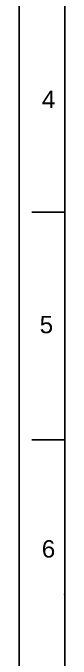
# Model space of a CAD drawing. Header units: millimetres. Extents: x 15137 to 17513, y -10160 to -6800.
# Drawn here: x 15137 to 15217, y -9265 to -8130 of the extents above; entities that cross this region are included whole.
import ezdxf

# ---------------------------------------------------------------- set-up
doc = ezdxf.new("R2010")
doc.units = ezdxf.units.MM
doc.layers.add('FORM', color=7, linetype='Continuous')
doc.styles.get("Standard").update_dxf_attribs({"font": 'arial.ttf'})

msp = doc.modelspace()

# ---------------------------------------------------------------- linework, layer by layer
at = {"layer": 'FORM', "color": 7, "linetype": 'Continuous'}
for p, q in [((15136.58, -6799.88), (15136.58, -10159.88)), ((15216.58, -8479.88), (15158.44, -8479.88)), ((15216.58, -8879.88), (15158.44, -8879.88))]:
    msp.add_line(p, q, dxfattribs=at)
at = {"layer": 'FORM', "linetype": 'Continuous'}
msp.add_line((15216.58, -10079.88), (15216.58, -6879.88), dxfattribs=at)
at = {"layer": 'FORM'}
msp.add_point((15216.58, -9151.95), dxfattribs=at)
msp.add_point((15216.58, -9151.95), dxfattribs=at)

# ---------------------------------------------------------------- texts
at = {"layer": 'FORM', "char_height": 30.5, "attachment_point": 5}
for s, insert in [('4', (15188.11, -8281.85)), ('5', (15184.31, -8677.56)), ('6', (15187.99, -9071.65))]:
    msp.add_mtext_dynamic_manual_height_columns(s, width=200, gutter_width=50, heights=[0], dxfattribs=dict(at, insert=insert))

doc.saveas('drawing.dxf')
